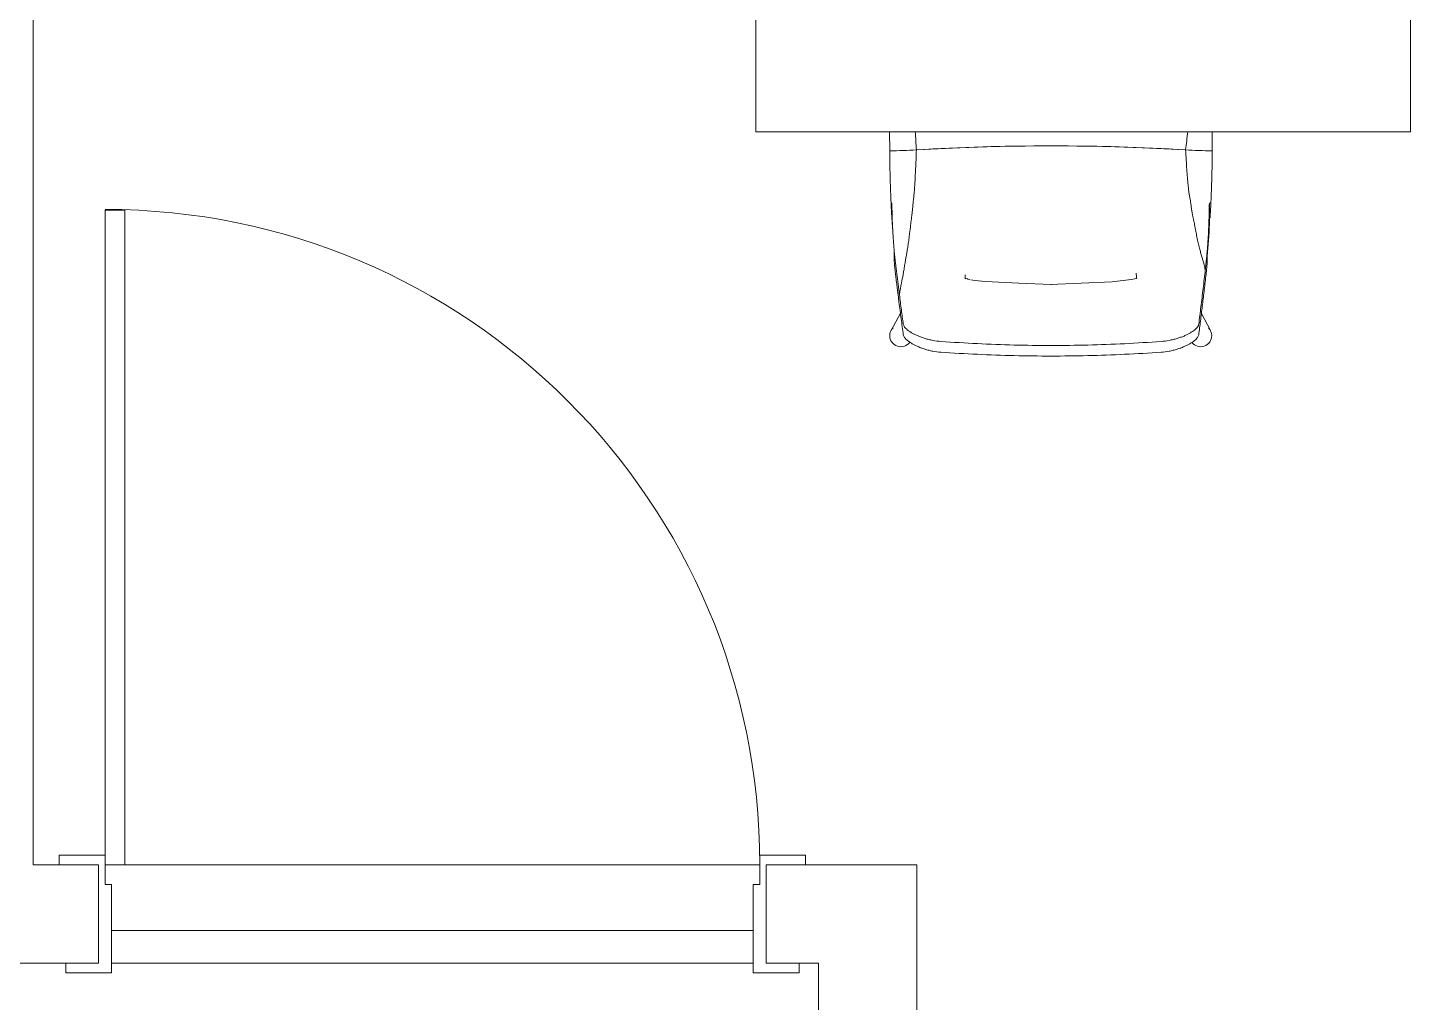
# Model space of a CAD drawing. Header units: millimetres. Extents: x 586.5 to 618.3, y 239.1 to 272.6.
# Drawn here: x 594.064 to 596.176, y 263.4 to 264.889 of the extents above; entities that cross this region are included whole.
import ezdxf

# ---------------------------------------------------------------- set-up
doc = ezdxf.new("R2010")
doc.units = ezdxf.units.MM
doc.header["$LTSCALE"] = 75
for name, color, linetype, lineweight in [('A Arquitetura LRZ', 252, 'Continuous', 9), ('A Esquadrias LRZ', 252, 'Continuous', 9), ('A Mobiliário LRZ', 253, 'Continuous', 9)]:
    doc.layers.add(name, color=color, linetype=linetype, lineweight=lineweight)

msp = doc.modelspace()

# ---------------------------------------------------------------- linework, layer by layer
at = {"layer": 'A Arquitetura LRZ'}
for p, q in [((594.072, 263.6104), (594.072, 271.4104)), ((594.172, 263.6104), (594.072, 263.6104)), ((594.172, 263.4604), (594.172, 263.6104)), ((595.422, 263.6104), (595.192, 263.6104)), ((595.192, 263.6104), (595.192, 263.4604)), ((595.422, 261.9104), (595.422, 263.6104)), ((595.172, 263.5104), (594.192, 263.5104)), ((593.822, 263.4604), (594.172, 263.4604)), ((595.192, 263.4604), (595.272, 263.4604)), ((595.272, 263.4604), (595.272, 262.0604))]:
    msp.add_line(p, q, dxfattribs=at)
at = {"layer": 'A Esquadrias LRZ'}
for p, q in [((594.212, 264.6104), (594.182, 264.6104)), ((594.182, 264.6104), (594.182, 263.6104)), ((594.212, 263.6104), (594.212, 264.6104)), ((594.182, 263.6254), (594.112, 263.6254)), ((594.112, 263.6254), (594.112, 263.6104)), ((594.182, 263.6104), (594.212, 263.6104)), ((594.182, 263.5804), (594.182, 263.6104)), ((594.212, 263.6104), (595.182, 263.6104)), ((595.182, 263.6254), (595.182, 263.5804)), ((595.252, 263.6254), (595.182, 263.6254)), ((595.252, 263.6104), (595.252, 263.6254)), ((594.192, 263.5804), (594.182, 263.5804)), ((594.192, 263.4454), (594.192, 263.5804)), ((595.182, 263.5804), (595.172, 263.5804)), ((595.172, 263.5804), (595.172, 263.4454)), ((594.122, 263.4604), (594.122, 263.4454)), ((595.172, 263.4604), (594.192, 263.4604)), ((595.242, 263.4454), (595.242, 263.4604)), ((594.122, 263.4454), (594.192, 263.4454)), ((595.172, 263.4454), (595.242, 263.4454))]:
    msp.add_line(p, q, dxfattribs=at)
msp.add_arc((594.182, 263.6117), 1, 0, 90, dxfattribs=at)
at = {"layer": 'A Mobiliário LRZ'}
for p, q in [((595.1758, 266.9304), (595.1758, 264.7304)), ((596.1758, 264.7304), (596.1758, 266.9304)), ((595.1758, 264.7304), (596.1758, 264.7304)), ((595.3804, 264.7304), (595.3805, 264.7011)), ((595.8732, 264.7011), (595.8733, 264.7304)), ((595.4878, 264.706), (595.4213, 264.7026)), ((595.5567, 264.7081), (595.4878, 264.706)), ((595.6269, 264.7088), (595.5567, 264.7081)), ((595.697, 264.7081), (595.6269, 264.7088)), ((595.7659, 264.706), (595.697, 264.7081)), ((595.8324, 264.7026), (595.7659, 264.706)), ((595.3805, 264.7033), (595.3805, 264.7022)), ((595.3805, 264.7022), (595.3805, 264.7011)), ((595.4012, 264.7016), (595.3805, 264.7011)), ((595.4213, 264.7026), (595.4012, 264.7016)), ((595.8525, 264.7016), (595.8324, 264.7026)), ((595.8732, 264.7011), (595.8525, 264.7016)), ((595.8732, 264.7011), (595.8733, 264.7022)), ((595.8733, 264.7022), (595.8733, 264.7033)), ((595.3827, 264.6213), (595.3838, 264.6213)), ((595.3834, 264.6067), (595.3834, 264.6213)), ((595.8688, 264.6213), (595.8711, 264.6213)), ((595.8691, 264.6213), (595.8691, 264.5986)), ((595.3834, 264.6067), (595.3843, 264.5922)), ((595.3843, 264.5922), (595.3852, 264.5777)), ((595.8671, 264.5584), (595.8656, 264.5405)), ((595.8684, 264.5762), (595.8671, 264.5584)), ((595.3873, 264.5319), (595.3873, 264.5491)), ((595.8656, 264.5405), (595.8656, 264.5311)), ((595.7572, 264.5141), (595.7573, 264.5088)), ((595.4957, 264.5088), (595.4958, 264.5119)), ((595.4957, 264.5088), (595.4959, 264.5057)), ((595.4959, 264.5057), (595.4981, 264.506)), ((595.4981, 264.506), (595.4999, 264.5054)), ((595.4999, 264.5054), (595.5029, 264.5047)), ((595.5046, 264.5043), (595.5108, 264.5033)), ((595.5108, 264.5033), (595.5268, 264.5015)), ((595.5268, 264.5015), (595.5779, 264.499)), ((595.5779, 264.499), (595.6269, 264.4968)), ((595.6257, 264.4968), (595.7203, 264.5011)), ((595.6269, 264.4968), (595.6274, 264.4968)), ((595.7203, 264.5011), (595.7495, 264.5045)), ((595.7495, 264.5045), (595.7547, 264.5058)), ((595.7547, 264.5058), (595.7563, 264.5064)), ((595.7563, 264.5064), (595.7574, 264.5069)), ((595.7571, 264.5055), (595.7572, 264.5057)), ((595.7572, 264.5057), (595.7573, 264.5075)), ((595.7573, 264.5075), (595.7573, 264.5088)), ((595.7574, 264.5069), (595.7581, 264.5073)), ((595.3826, 264.4269), (595.3968, 264.4534)), ((595.8567, 264.4527), (595.8704, 264.4269))]:
    msp.add_line(p, q, dxfattribs=at)
for centre, radius, start, end in [((597.3607, 264.7155), 1.9803, 182.7243, 183.1475), ((593.893, 264.7155), 1.9803, 356.6267, 357.2757), ((595.8921, 264.5443), 0.059, 112.1782, 112.9531), ((595.3741, 264.4763), 0.074, 79.653, 79.7774), ((595.3976, 264.4189), 0.017, 135, 180), ((595.8555, 264.4189), 0.017, 0, 45), ((595.3976, 264.4189), 0.017, 180, 324.1289), ((595.8555, 264.4189), 0.017, 217.5087, 0)]:
    msp.add_arc(centre, radius, start, end, dxfattribs=at)
for centre, major_axis, start_param, end_param in [((595.6269, 264.6283), (-0.5341, 0), 4.317308, 5.10747), ((595.3662, 264.7226), (-0.1434, 0), 1.670545, 1.965193), ((595.8875, 264.7226), (-0.1434, 0), 1.176399, 1.471048)]:
    msp.add_ellipse(centre, major_axis=major_axis, ratio=0.150716, start_param=start_param, end_param=end_param, dxfattribs=at)
for points in [[(595.4196, 264.7304), (595.4202, 264.7212), (595.4207, 264.7119), (595.4213, 264.7026)], [(595.8359, 264.7304), (595.8347, 264.7212), (595.8336, 264.7119), (595.8324, 264.7026)], [(595.3807, 264.6805), (595.3807, 264.682), (595.3807, 264.6835), (595.3807, 264.685)], [(595.8731, 264.685), (595.873, 264.6841), (595.873, 264.6832), (595.873, 264.6823)], [(595.3814, 264.6519), (595.3814, 264.6537), (595.3813, 264.6556), (595.3813, 264.6574)], [(595.3821, 264.634), (595.3821, 264.6346), (595.382, 264.6353), (595.382, 264.636)], [(595.3838, 264.6213), (595.3839, 264.6157), (595.3841, 264.605), (595.3846, 264.5905), (595.385, 264.5818), (595.3852, 264.5777)], [(595.8711, 264.6214), (595.871, 264.6208), (595.871, 264.6201), (595.871, 264.6195)], [(595.8691, 264.5986), (595.869, 264.5949), (595.8688, 264.5874), (595.8686, 264.58), (595.8684, 264.5762)], [(595.3843, 264.5914), (595.3843, 264.5916), (595.3843, 264.5919), (595.3843, 264.5922)], [(595.3852, 264.5777), (595.3855, 264.5739), (595.386, 264.5668), (595.3867, 264.5573), (595.3872, 264.5517), (595.3874, 264.5491)], [(595.8674, 264.5627), (595.8671, 264.5585), (595.8667, 264.5545), (595.8664, 264.5507)], [(595.8526, 264.4363), (595.8537, 264.445), (595.8559, 264.4627), (595.8593, 264.4905), (595.8615, 264.5097), (595.8626, 264.5194)], [(595.8656, 264.5311), (595.8652, 264.5273), (595.8645, 264.52), (595.8638, 264.5131), (595.8634, 264.5098)], [(595.8634, 264.5098), (595.8629, 264.5058), (595.862, 264.498), (595.8607, 264.4863), (595.8594, 264.475), (595.858, 264.4639), (595.8567, 264.4524), (595.8553, 264.4411), (595.8539, 264.4305), (595.853, 264.4237), (595.8526, 264.4203)], [(595.3954, 264.4813), (595.3963, 264.4734), (595.3983, 264.458), (595.4003, 264.4435), (595.4013, 264.4364)], [(595.4013, 264.4204), (595.4002, 264.4282), (595.398, 264.4442), (595.3958, 264.4613), (595.3947, 264.47)]]:
    msp.add_open_spline(points, degree=3, dxfattribs=at)
for points, knots in [([(595.3805, 264.7011), (595.3805, 264.6984), (595.3805, 264.693), (595.3806, 264.685), (595.3808, 264.677), (595.381, 264.669), (595.3812, 264.6604), (595.3814, 264.6532), (595.3816, 264.6479), (595.3817, 264.6439), (595.3819, 264.6399), (595.382, 264.6361), (595.3822, 264.6323), (595.3824, 264.6273), (595.3825, 264.6237), (595.3827, 264.6213)], [-1, -1, -1, -1, -0.9, -0.8, -0.7, -0.6, -0.5, -0.4, -0.35, -0.3, -0.25, -0.2, -0.15, -0.1, 0, 0, 0, 0]), ([(595.3954, 264.4813), (595.3956, 264.4825), (595.3959, 264.4848), (595.3967, 264.4896), (595.3975, 264.4945), (595.3983, 264.4989), (595.3991, 264.5028), (595.3999, 264.5062), (595.4007, 264.5099), (595.4014, 264.5141), (595.4022, 264.5192), (595.403, 264.5244), (595.4036, 264.5281), (595.4042, 264.5317), (595.4048, 264.5351), (595.4054, 264.5384), (595.406, 264.5416), (595.4066, 264.5447), (595.4073, 264.5492), (595.4081, 264.5542), (595.4089, 264.5596), (595.4095, 264.5639), (595.4101, 264.5684), (595.4107, 264.5729), (595.4113, 264.5776), (595.4119, 264.5827), (595.4124, 264.5872), (595.4127, 264.5905), (595.413, 264.5928), (595.4133, 264.595), (595.4136, 264.597), (595.4139, 264.599), (595.4143, 264.6022), (595.4149, 264.6068), (595.4154, 264.6122), (595.4158, 264.6163), (595.4161, 264.6202), (595.4166, 264.6247), (595.4172, 264.6299), (595.4177, 264.6353), (595.4183, 264.6419), (595.4189, 264.6503), (595.4195, 264.6613), (595.4201, 264.6735), (595.4207, 264.6872), (595.4211, 264.6973), (595.4213, 264.7026)], [-1, -1, -1, -1, -0.977273, -0.954545, -0.909091, -0.886364, -0.863636, -0.818182, -0.795455, -0.772727, -0.727273, -0.704545, -0.681818, -0.659091, -0.636364, -0.613636, -0.590909, -0.568182, -0.545455, -0.5, -0.477273, -0.454545, -0.431818, -0.409091, -0.386364, -0.363636, -0.340909, -0.329545, -0.318182, -0.306818, -0.295455, -0.284091, -0.272727, -0.25, -0.227273, -0.215909, -0.204545, -0.181818, -0.159091, -0.136364, -0.113636, -0.090909, -0.068182, -0.045455, -0.022727, 0, 0, 0, 0]), ([(595.8324, 264.7026), (595.8327, 264.6972), (595.8334, 264.6868), (595.8343, 264.6728), (595.8351, 264.6625), (595.8357, 264.6548), (595.8364, 264.6479), (595.8371, 264.641), (595.8381, 264.6345), (595.839, 264.6291), (595.84, 264.6238), (595.8407, 264.6192), (595.8412, 264.6151), (595.8417, 264.6118), (595.8422, 264.6086), (595.8427, 264.6056), (595.8432, 264.6029), (595.8437, 264.6004), (595.8442, 264.5981), (595.8448, 264.5955), (595.8456, 264.5918), (595.8464, 264.5876), (595.847, 264.584), (595.8477, 264.5805), (595.8484, 264.5763), (595.8494, 264.5717), (595.8503, 264.5672), (595.8513, 264.5627), (595.8522, 264.5585), (595.8535, 264.5533), (595.855, 264.5472), (595.8569, 264.5411), (595.8585, 264.5355), (595.8598, 264.5308), (595.8607, 264.5271), (595.8616, 264.5232), (595.8623, 264.5206), (595.8626, 264.5194)], [0, 0, 0, 0, 0.03125, 0.0625, 0.09375, 0.109375, 0.125, 0.15625, 0.1875, 0.21875, 0.25, 0.28125, 0.296875, 0.3125, 0.328125, 0.34375, 0.359375, 0.375, 0.390625, 0.40625, 0.4375, 0.46875, 0.484375, 0.5, 0.53125, 0.5625, 0.59375, 0.625, 0.65625, 0.6875, 0.75, 0.8125, 0.875, 0.90625, 0.9375, 0.96875, 1, 1, 1, 1]), ([(595.8711, 264.6213), (595.8712, 264.6249), (595.8714, 264.6294), (595.8717, 264.6351), (595.8718, 264.6389), (595.872, 264.6438), (595.8722, 264.6488), (595.8723, 264.6529), (595.8724, 264.6571), (595.8726, 264.6625), (595.8728, 264.6696), (595.8729, 264.677), (595.8731, 264.685), (595.8732, 264.693), (595.8732, 264.6984), (595.8732, 264.7011)], [-1, -1, -1, -1, -0.85, -0.8125, -0.775, -0.7, -0.625, -0.5875, -0.55, -0.475, -0.4, -0.3, -0.2, -0.1, 0, 0, 0, 0]), ([(595.8727, 264.6689), (595.8727, 264.6681), (595.8727, 264.6655), (595.8726, 264.6611), (595.8724, 264.6562), (595.8723, 264.6531), (595.8723, 264.6518)], [-0.6732069, -0.6732069, -0.6732069, -0.6732069, -0.65, -0.6, -0.55, -0.5167063, -0.5167063, -0.5167063, -0.5167063]), ([(595.8626, 264.5194), (595.8628, 264.5215), (595.8633, 264.5257), (595.8638, 264.5309), (595.8643, 264.5349), (595.8646, 264.5378), (595.8649, 264.5408), (595.8651, 264.5439), (595.8654, 264.5472), (595.8657, 264.5504), (595.866, 264.5538), (595.8663, 264.5575), (595.8665, 264.5615), (595.8668, 264.5658), (595.8671, 264.5703), (595.8673, 264.5742), (595.8674, 264.5775), (595.8676, 264.5809), (595.8678, 264.5854), (595.868, 264.5909), (595.8682, 264.5966), (595.8684, 264.6025), (595.8686, 264.6106), (595.8687, 264.617), (595.8688, 264.6213)], [-1, -1, -1, -1, -0.916667, -0.833333, -0.791667, -0.75, -0.708333, -0.666667, -0.625, -0.583333, -0.541667, -0.5, -0.458333, -0.416667, -0.375, -0.333333, -0.3125, -0.291667, -0.25, -0.208333, -0.166667, -0.125, -0.083333, 0, 0, 0, 0]), ([(595.3873, 264.5491), (595.3876, 264.546), (595.3881, 264.5413), (595.3887, 264.5354), (595.3892, 264.531), (595.3897, 264.5267), (595.3903, 264.5225), (595.3908, 264.5184), (595.3913, 264.5144), (595.3918, 264.5104), (595.3923, 264.5065), (595.3927, 264.5026), (595.3932, 264.4985), (595.3938, 264.4943), (595.3944, 264.4887), (595.395, 264.4843), (595.3954, 264.4813)], [-1, -1, -1, -1, -0.875, -0.8125, -0.75, -0.6875, -0.625, -0.5625, -0.5, -0.4375, -0.375, -0.3125, -0.25, -0.1875, -0.125, 0, 0, 0, 0]), ([(595.3947, 264.47), (595.3943, 264.4736), (595.3936, 264.4789), (595.3928, 264.4858), (595.3921, 264.4909), (595.3915, 264.4958), (595.3909, 264.5006), (595.3903, 264.5054), (595.3897, 264.5104), (595.3891, 264.5156), (595.3883, 264.5227), (595.3877, 264.5281), (595.3873, 264.5319)], [-1, -1, -1, -1, -0.833333, -0.75, -0.666667, -0.583333, -0.5, -0.416667, -0.333333, -0.25, -0.166667, 0, 0, 0, 0]), ([(595.4013, 264.4364), (595.4015, 264.435), (595.4028, 264.4321), (595.4067, 264.4282), (595.411, 264.4251), (595.4147, 264.4228), (595.419, 264.4205), (595.4237, 264.4184), (595.428, 264.4167), (595.4316, 264.4154), (595.4354, 264.4142), (595.4402, 264.4129), (595.4483, 264.4111), (595.4546, 264.4103), (595.4587, 264.41)], [-1, -1, -1, -1, -0.857143, -0.714286, -0.642857, -0.571429, -0.5, -0.428571, -0.357143, -0.321429, -0.285714, -0.214286, -0.142857, 0, 0, 0, 0]), ([(595.7951, 264.41), (595.7992, 264.4103), (595.8055, 264.4111), (595.8136, 264.4129), (595.8185, 264.4142), (595.8222, 264.4154), (595.8259, 264.4166), (595.8302, 264.4183), (595.8349, 264.4205), (595.8392, 264.4228), (595.8429, 264.4251), (595.8472, 264.4282), (595.8511, 264.432), (595.8524, 264.4349), (595.8526, 264.4363)], [-1, -1, -1, -1, -0.857143, -0.785714, -0.714286, -0.678571, -0.642857, -0.571429, -0.5, -0.428571, -0.357143, -0.285714, -0.142857, 0, 0, 0, 0]), ([(595.4587, 264.3936), (595.4546, 264.3939), (595.4483, 264.3946), (595.4402, 264.3964), (595.4353, 264.3978), (595.4316, 264.399), (595.4289, 264.4), (595.4263, 264.401), (595.4237, 264.4021), (595.4213, 264.4032), (595.4182, 264.4047), (595.4147, 264.4066), (595.411, 264.409), (595.4067, 264.4122), (595.4028, 264.4161), (595.4015, 264.419), (595.4013, 264.4204)], [-1, -1, -1, -1, -0.857143, -0.785714, -0.714286, -0.678571, -0.642857, -0.607143, -0.571429, -0.535714, -0.5, -0.428571, -0.357143, -0.285714, -0.142857, 0, 0, 0, 0]), ([(595.4587, 264.41), (595.4772, 264.4087), (595.5144, 264.4065), (595.5893, 264.4036), (595.6645, 264.4036), (595.7394, 264.4064), (595.7766, 264.4087), (595.7951, 264.41)], [-1, -1, -1, -1, -0.833333, -0.666667, -0.333333, -0.166667, 0, 0, 0, 0]), ([(595.8526, 264.4203), (595.8524, 264.4189), (595.851, 264.416), (595.8472, 264.4121), (595.8429, 264.4089), (595.8392, 264.4066), (595.8356, 264.4047), (595.8326, 264.4031), (595.8301, 264.4021), (595.8276, 264.401), (595.825, 264.4), (595.8223, 264.399), (595.8185, 264.3978), (595.8136, 264.3964), (595.8055, 264.3946), (595.7992, 264.3939), (595.7951, 264.3936)], [-1, -1, -1, -1, -0.857143, -0.714286, -0.642857, -0.571429, -0.5, -0.464286, -0.428571, -0.392857, -0.357143, -0.321429, -0.285714, -0.214286, -0.142857, 0, 0, 0, 0]), ([(595.7951, 264.3936), (595.7766, 264.3923), (595.7394, 264.3902), (595.6645, 264.3875), (595.5893, 264.3875), (595.5144, 264.3902), (595.4772, 264.3923), (595.4587, 264.3936)], [-1, -1, -1, -1, -0.833333, -0.666667, -0.333333, -0.166667, 0, 0, 0, 0])]:
    msp.add_open_spline(points, degree=3, knots=knots, dxfattribs=at)

doc.saveas('drawing.dxf')
